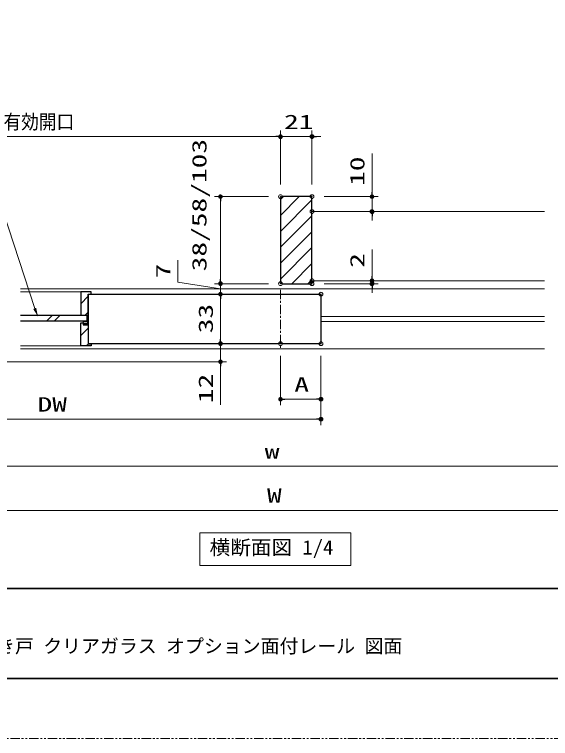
# Model space of a CAD drawing. Units: millimetres, scale not verified. Extents: x -1306 to 1306, y -607 to 607.
# Drawn here: x -666.5 to -309.2, y -594 to -111.5 of the extents above; entities that cross this region are included whole.
import ezdxf
from ezdxf.enums import TextEntityAlignment as Align

# ---------------------------------------------------------------- set-up
doc = ezdxf.new("R2010")
doc.units = ezdxf.units.MM
doc.header["$LTSCALE"] = 5
doc.header["$PDMODE"] = 32
doc.header["$PDSIZE"] = 2.5
for name, pattern in [('USER1', [0.375, 0.25, -0.125]), ('USER2', [2, 1.25, -0.25, 0.25, -0.25]), ('USER3', [2.5, 1.25, -0.25, 0.25, -0.25, 0.25, -0.25])]:
    doc.linetypes.add(name, pattern=pattern)
for name, color, linetype, lineweight in [('0-1_線(白)', 7, 'Continuous', 30), ('0-2_ハッチング', 6, 'Continuous', 9), ('0-3_線(黄)', 2, 'Continuous', 15), ('0-4_寸法線', 3, 'Continuous', 13), ('0-5_0', 3, 'Continuous', 25), ('0-6_DEFPOINTS', 7, 'Continuous', 5), ('0-7_線(水)', 4, 'Continuous', 9), ('0-8_点線(水)', 6, 'USER1', 9), ('0-A_中心線', 3, 'USER2', 9), ('0-C_陰線', 4, 'USER3', 9), ('0-D_図面枠', 7, 'Continuous', 35)]:
    doc.layers.add(name, color=color, linetype=linetype, lineweight=lineweight)
doc.styles.add('ＭＳ ゴシック', font='')
doc.styles.get('ＭＳ ゴシック').set_extended_font_data('MS Gothic')

# ---------------------------------------------------------------- blocks, each defined once
blk = doc.blocks.new('_DOT')
at = {"layer": '0-5_0'}
blk.add_line((-2.5, 0), (-5, 0), dxfattribs=at)
for points in [[(0, 0), (-2.5, 0), (-2.48, 0.313)], [(0, 0), (-2.48, -0.313), (-2.5, 0)], [(0, 0), (-2.48, 0.313), (-2.421, 0.622)], [(0, 0), (-2.421, -0.622), (-2.48, -0.313)], [(0, 0), (-2.421, 0.622), (-2.324, 0.92)], [(0, 0), (-2.324, -0.92), (-2.421, -0.622)], [(0, 0), (-2.324, 0.92), (-2.191, 1.204)], [(0, 0), (-2.191, -1.204), (-2.324, -0.92)], [(0, 0), (-2.191, 1.204), (-2.023, 1.469)], [(0, 0), (-2.023, -1.469), (-2.191, -1.204)], [(0, 0), (-2.023, 1.469), (-1.822, 1.711)], [(0, 0), (-1.822, -1.711), (-2.023, -1.469)], [(0, 0), (-1.822, 1.711), (-1.594, 1.926)], [(0, 0), (-1.594, -1.926), (-1.822, -1.711)], [(0, 0), (-1.594, 1.926), (-1.34, 2.111)], [(0, 0), (-1.34, -2.111), (-1.594, -1.926)], [(0, 0), (-1.34, 2.111), (-1.064, 2.262)], [(0, 0), (-1.064, -2.262), (-1.34, -2.111)], [(0, 0), (-1.064, 2.262), (-0.773, 2.378)], [(0, 0), (-0.773, -2.378), (-1.064, -2.262)], [(0, 0), (-0.773, 2.378), (-0.468, 2.456)], [(0, 0), (-0.468, -2.456), (-0.773, -2.378)], [(0, 0), (-0.468, 2.456), (-0.157, 2.495)], [(0, 0), (-0.157, -2.495), (-0.468, -2.456)], [(0, 0), (-0.157, 2.495), (0.157, 2.495)], [(0, 0), (0.157, -2.495), (-0.157, -2.495)], [(0, 0), (0.157, 2.495), (0.468, 2.456)], [(0, 0), (0.468, 2.456), (0.773, 2.378)], [(0, 0), (0.773, 2.378), (1.064, 2.262)], [(0, 0), (1.064, 2.262), (1.34, 2.111)], [(0, 0), (1.34, 2.111), (1.594, 1.926)], [(0, 0), (1.594, 1.926), (1.822, 1.711)], [(0, 0), (1.822, 1.711), (2.023, 1.469)], [(0, 0), (2.023, 1.469), (2.191, 1.204)], [(0, 0), (2.191, 1.204), (2.324, 0.92)], [(0, 0), (2.324, 0.92), (2.421, 0.622)], [(0, 0), (2.421, 0.622), (2.48, 0.313)], [(0, 0), (2.48, 0.313), (2.5, 0)], [(0, 0), (0.468, -2.456), (0.157, -2.495)], [(0, 0), (0.773, -2.378), (0.468, -2.456)], [(0, 0), (1.064, -2.262), (0.773, -2.378)], [(0, 0), (1.34, -2.111), (1.064, -2.262)], [(0, 0), (1.594, -1.926), (1.34, -2.111)], [(0, 0), (1.822, -1.711), (1.594, -1.926)], [(0, 0), (2.023, -1.469), (1.822, -1.711)], [(0, 0), (2.191, -1.204), (2.023, -1.469)], [(0, 0), (2.324, -0.92), (2.191, -1.204)], [(0, 0), (2.421, -0.622), (2.324, -0.92)], [(0, 0), (2.48, -0.313), (2.421, -0.622)], [(0, 0), (2.5, 0), (2.48, -0.313)]]:
    blk.add_solid(points, dxfattribs=at)

msp = doc.modelspace()

# ---------------------------------------------------------------- linework, layer by layer
at = {"layer": '0-1_線(白)'}
for p, q in [((-488.181, -232.926), (-489.181, -233.926)), ((-489.181, -233.926), (-489.181, -289.926)), ((-468.181, -288.926), (-468.131, -288.926)), ((-489.181, -289.926), (-488.181, -290.926)), ((-488.181, -290.926), (-468.181, -290.926)), ((-617.038, -330.926), (-617.038, -297.926)), ((-662.473, -311.926), (-618.288, -311.926)), ((-620.788, -316.926), (-620.788, -318.426)), ((-620.788, -316.926), (-620.788, -318.426)), ((-620.788, -316.926), (-620.788, -318.426))]:
    msp.add_line(p, q, dxfattribs=at)
for points in [[(-468.181, -290.926), (-468.181, -232.926), (-488.181, -232.926)], [(-617.288, -297.926), (-462.181, -297.926), (-462.181, -330.926), (-617.288, -330.926)], [(-618.288, -311.926), (-618.288, -315.926), (-662.473, -315.926)], [(-615.288, -330.926), (-615.288, -332.426), (-622.288, -332.426), (-622.288, -316.926), (-620.788, -316.926)], [(-620.788, -316.926), (-620.788, -318.426), (-617.288, -318.426)], [(-620.788, -316.926), (-620.788, -318.426), (-617.788, -318.426)], [(-617.288, -318.426), (-617.288, -330.926), (-615.288, -330.926)]]:
    msp.add_lwpolyline(points, dxfattribs=at)
msp.add_lwpolyline([(-615.288, -297.926), (-615.288, -296.426), (-622.288, -296.426), (-622.288, -311.926), (-617.288, -311.926), (-617.288, -297.926)], close=True, dxfattribs=at)
at = {"layer": '0-2_ハッチング'}
for p, q in [((-489.181, -234.841), (-487.266, -232.926)), ((-489.181, -245.448), (-476.659, -232.926)), ((-489.181, -256.054), (-468.181, -235.054)), ((-489.181, -266.661), (-468.181, -245.661)), ((-489.181, -277.268), (-468.181, -256.268)), ((-489.181, -287.874), (-468.181, -266.874)), ((-481.626, -290.926), (-468.181, -277.481)), ((-471.02, -290.926), (-468.181, -288.087)), ((-615.905, -297.926), (-615.288, -297.309)), ((-622.288, -304.309), (-617.288, -299.309)), ((-619.299, -311.926), (-617.288, -309.916)), ((-622.288, -325.522), (-617.288, -320.522)), ((-618.586, -332.426), (-617.086, -330.926))]:
    msp.add_line(p, q, dxfattribs=at)
at = {"layer": '0-3_線(黄)'}
for p, q in [((-468.181, -242.926), (-313.208, -242.926)), ((-468.181, -288.926), (-313.208, -288.926))]:
    msp.add_line(p, q, dxfattribs=at)
msp.add_lwpolyline([(-542.98, -456.961), (-442.234, -456.961), (-442.234, -478.796), (-542.98, -478.796)], close=True, dxfattribs=at)
at = {"layer": '0-4_寸法線'}
for p, q in [((-810.658, -192.926), (-492.181, -192.926)), ((-492.181, -192.926), (-495.181, -192.926)), ((-489.181, -224.926), (-489.181, -188.926)), ((-489.181, -224.926), (-489.181, -188.926)), ((-489.181, -192.926), (-468.181, -192.926)), ((-468.181, -224.926), (-468.181, -188.926)), ((-465.181, -192.926), (-462.181, -192.926)), ((-428.181, -229.926), (-428.181, -204.164)), ((-497.181, -232.926), (-533.181, -232.926)), ((-529.181, -235.926), (-529.181, -287.926)), ((-460.181, -232.926), (-424.181, -232.926)), ((-428.181, -242.926), (-428.181, -232.926)), ((-460.181, -242.926), (-424.181, -242.926)), ((-428.181, -245.926), (-428.181, -248.926)), ((-428.181, -285.926), (-428.181, -268.259)), ((-529.181, -287.926), (-529.181, -284.926)), ((-460.181, -288.926), (-424.181, -288.926)), ((-428.181, -290.926), (-428.181, -288.926)), ((-497.181, -290.926), (-533.181, -290.926)), ((-497.181, -290.926), (-533.181, -290.926)), ((-529.181, -290.926), (-529.181, -297.926)), ((-529.181, -290.926), (-529.181, -297.926)), ((-460.181, -290.926), (-424.181, -290.926)), ((-428.181, -293.926), (-428.181, -296.926)), ((-470.181, -297.926), (-533.181, -297.926)), ((-470.181, -297.926), (-533.181, -297.926)), ((-529.181, -300.926), (-529.181, -303.926)), ((-529.181, -300.926), (-529.181, -327.926)), ((-529.181, -327.926), (-529.181, -324.926)), ((-537.181, -330.926), (-533.181, -330.926)), ((-470.181, -330.926), (-533.181, -330.926)), ((-529.181, -330.926), (-529.181, -342.926)), ((-489.181, -338.926), (-489.181, -371.926)), ((-462.181, -338.926), (-462.181, -371.926)), ((-462.181, -338.926), (-462.181, -385.19)), ((-809.658, -342.926), (-525.181, -342.926)), ((-529.181, -345.926), (-529.181, -371.688)), ((-486.181, -367.926), (-465.181, -367.926)), ((-814.658, -381.19), (-465.181, -381.19)), ((-814.658, -412.454), (-174.236, -412.454)), ((-831.658, -441.961), (-153.236, -441.961))]:
    msp.add_line(p, q, dxfattribs=at)
for points in [[(-749.405, -232.626), (-677.57, -232.626), (-653.001, -307.425)], [(-529.181, -294.426), (-557.636, -289.948), (-557.636, -275.281)]]:
    msp.add_lwpolyline(points, dxfattribs=at)
msp.add_solid([(-650.731, -312.979), (-653.965, -307.819), (-652.036, -307.031)], dxfattribs=at)
at = {"layer": '0-6_DEFPOINTS'}
for p in [(-489.181, -192.926), (-468.181, -192.926), (-489.181, -232.926), (-489.181, -232.926), (-468.181, -232.926), (-468.181, -232.926), (-468.181, -242.926), (-428.181, -242.926), (-468.181, -288.926), (-529.181, -290.926), (-489.181, -290.926), (-468.181, -290.926), (-428.181, -290.926), (-529.181, -297.926), (-462.181, -297.926), (-529.181, -330.926), (-529.181, -330.926), (-529.181, -330.926), (-489.181, -330.926), (-462.181, -330.926), (-462.181, -330.926), (-462.181, -367.926), (-462.181, -381.19)]:
    msp.add_point(p, dxfattribs=at)
at = {"layer": '0-7_線(水)'}
for p, q in [((-662.473, -294.426), (-313.208, -294.426)), ((-662.473, -296.426), (-622.288, -296.426)), ((-645.076, -315.926), (-641.076, -311.926)), ((-640.076, -315.926), (-636.076, -311.926)), ((-462.181, -312.826), (-313.208, -312.826)), ((-620.788, -316.926), (-620.788, -315.926)), ((-618.288, -315.926), (-617.788, -315.926)), ((-617.788, -318.426), (-617.788, -315.926)), ((-462.181, -316.026), (-313.208, -316.026)), ((-662.473, -332.426), (-622.288, -332.426)), ((-662.473, -334.426), (-313.208, -334.426))]:
    msp.add_line(p, q, dxfattribs=at)
at = {"layer": '0-8_点線(水)'}
for p, q in [((-620.276, -318.426), (-620.276, -315.926)), ((-619.651, -318.426), (-619.651, -315.926)), ((-619.026, -318.426), (-619.026, -315.926)), ((-618.401, -318.426), (-618.401, -315.926))]:
    msp.add_line(p, q, dxfattribs=at)
at = {"layer": '0-A_中心線'}
msp.add_line((-489.181, -294.926), (-489.181, -334.926), dxfattribs=at)
at = {"layer": '0-C_陰線'}
msp.add_line((387.036, -594), (-1292.964, -594), dxfattribs=at)
at = {"layer": '0-D_図面枠'}
msp.add_line((-1252.964, -494), (347.036, -494), dxfattribs=at)
msp.add_lwpolyline([(-1252.964, -554), (347.036, -554), (347.036, 554), (-1252.964, 554)], close=True, dxfattribs=at)

# ---------------------------------------------------------------- block references
at = {"layer": '0-4_寸法線', "xscale": 0.6, "yscale": 0.6}
for p in [(-489.181, -192.926), (-489.181, -192.926), (-462.181, -367.926), (-462.181, -381.19)]:
    msp.add_blockref('_DOT', p, dxfattribs=at)
for p, rotation in [((-468.181, -192.926), 180), ((-529.181, -232.926), 90), ((-428.181, -232.926), 270), ((-428.181, -242.926), 90), ((-529.181, -290.926), 270), ((-529.181, -290.926), 270), ((-428.181, -288.926), 270), ((-428.181, -290.926), 90), ((-529.181, -297.926), 90), ((-529.181, -297.926), 90), ((-529.181, -330.926), 270), ((-529.181, -330.926), 270), ((-529.181, -342.926), 90), ((-489.181, -367.926), 180)]:
    msp.add_blockref('_DOT', p, dxfattribs=dict(at, rotation=rotation))

# ---------------------------------------------------------------- texts
at = {"layer": '0-3_線(黄)', "style": 'ＭＳ ゴシック', "width": 1.05}
msp.add_text('横断面図 1/4', height=9.604, dxfattribs=at).set_placement((-536.452, -474.34), align=Align.BOTTOM_LEFT)
at = {"layer": '0-4_寸法線', "style": 'ＭＳ ゴシック'}
for s, width, p in [('有効開口', 0.9, (-673.783, -190.776)), ('21', 1.5, (-486.776, -190.776)), ('A', 1.5, (-479.967, -365.776)), ('DW', 1.5, (-651.11, -379.041)), ('w', 1.5, (-499.685, -410.305)), ('W', 1.5, (-498.161, -439.812))]:
    msp.add_text(s, height=9.604, dxfattribs=dict(at, width=width)).set_placement(p, align=Align.BOTTOM_LEFT)
at = {"layer": '0-4_寸法線', "style": 'ＭＳ ゴシック', "width": 1.5}
for s, p in [('38/58/103', (-535.616, -282.688)), ('10', (-430.331, -225.783)), ('2', (-430.331, -280.355)), ('7', (-559.786, -287.376)), ('33', (-531.331, -323.95)), ('12', (-531.331, -370.545))]:
    msp.add_text(s, height=9.604, rotation=90, dxfattribs=at).set_placement(p, align=Align.BOTTOM_LEFT)
at = {"layer": '0-D_図面枠', "style": 'ＭＳ ゴシック'}
msp.add_text('テゴーロ H2100 W1645・1745 片引き戸 クリアガラス オプション面付レール 図面', height=9.236, dxfattribs=at).set_placement((-873.76, -539.776), align=Align.BOTTOM_LEFT)

doc.saveas('drawing.dxf')
